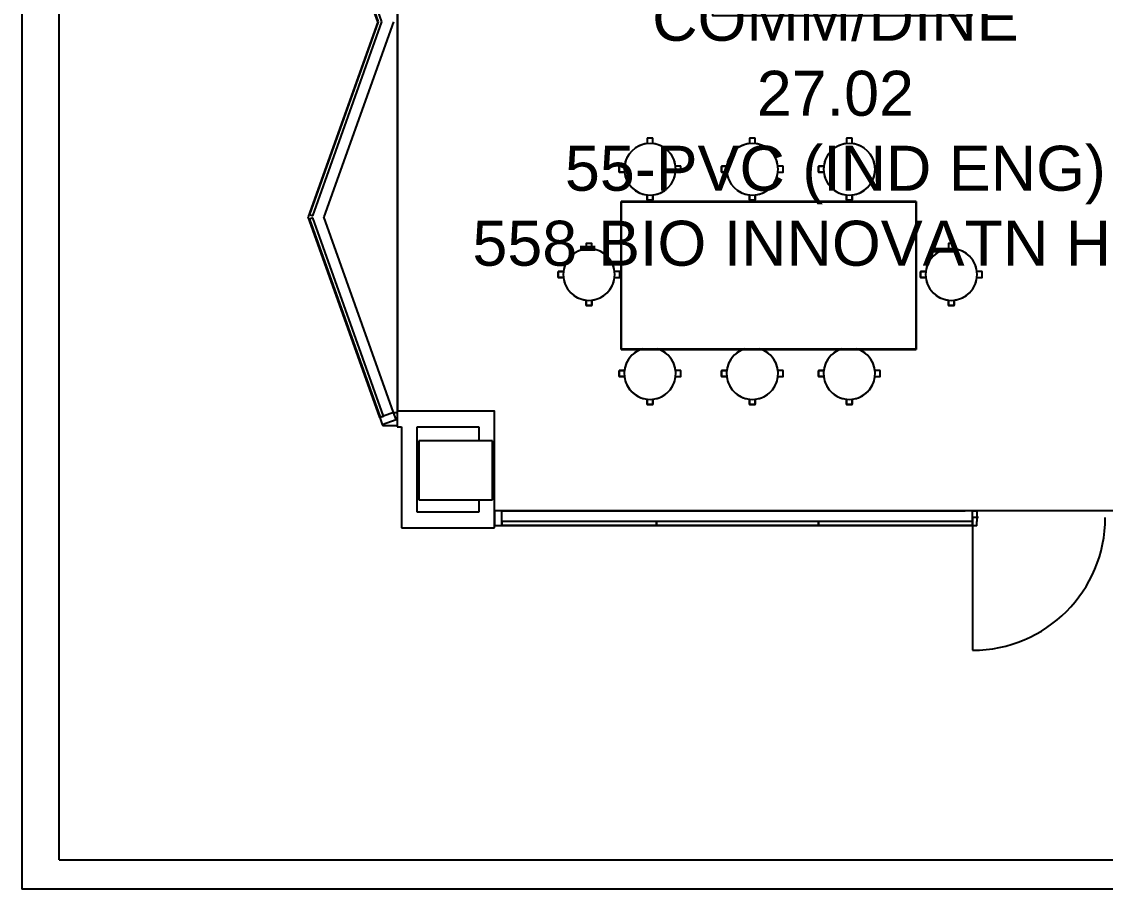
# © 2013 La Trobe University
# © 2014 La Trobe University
# Model space of a CAD drawing. Extents: x 15525 to 50715, y -3252 to 56414.
# Drawn here: x 21842 to 29188, y -918 to 4962 of the extents above; entities that cross this region are included whole.
import ezdxf

# ---------------------------------------------------------------- set-up
doc = ezdxf.new("R2010")
doc.units = 0
doc.header["$MEASUREMENT"] = 0
for name, color, linetype in [('A-Column__Concrete', 7, 'CONTINUOUS'), ('A-Door', 252, 'CONTINUOUS'), ('A-Furniture', 252, 'CONTINUOUS'), ('A-Wall__Brick', 7, 'CONTINUOUS'), ('A-Wall__Stud', 252, 'CONTINUOUS'), ('A-Window', 7, 'CONTINUOUS'), ('RM$', 7, 'CONTINUOUS'), ('RM$TXT', 4, 'CONTINUOUS')]:
    doc.layers.add(name, color=color, linetype=linetype)
doc.styles.add('Arial', font='arial.ttf')

msp = doc.modelspace()

# ---------------------------------------------------------------- linework, layer by layer
at = {"layer": 'A-Column__Concrete'}
for p, q in [((24533.6, 2122.1), (24533.6, 1722.1)), ((25033.6, 2122.1), (24533.6, 2122.1)), ((25033.6, 1722.1), (25033.6, 2122.1)), ((24533.6, 1722.1), (25033.6, 1722.1))]:
    msp.add_line(p, q, dxfattribs=at)
at = {"layer": 'A-Door'}
for p, q in [((28287.7, 1602.1), (28287.7, 702.1)), ((28327.7, 1602.1), (28287.7, 1602.1))]:
    msp.add_line(p, q, dxfattribs=at)
at = {"layer": 'A-Door', "color": 252}
msp.add_arc((28287.7, 1602.1), 900, 270, 0, dxfattribs=at)
at = {"layer": 'A-Furniture'}
for p, q in [((24390, 7592.1), (24390, 2322.1)), ((26121.3, 4171.9), (26081.3, 4171.9)), ((26081.3, 4171.9), (26081.3, 4135.8)), ((26081.3, 4169.8), (26081.3, 4135.7)), ((26119.3, 4171.8), (26083.3, 4171.8)), ((26121.3, 4135.8), (26121.3, 4171.9)), ((26121.3, 4135.7), (26121.3, 4169.8)), ((26814.9, 4171.9), (26774.9, 4171.9)), ((26774.9, 4171.9), (26774.9, 4135.8)), ((26774.9, 4169.8), (26774.9, 4135.7)), ((26812.9, 4171.8), (26776.9, 4171.8)), ((26814.9, 4135.8), (26814.9, 4171.9)), ((26814.9, 4135.7), (26814.9, 4169.8)), ((27472.3, 4171.9), (27432.3, 4171.9)), ((27432.3, 4171.9), (27432.3, 4135.8)), ((27432.3, 4169.8), (27432.3, 4135.7)), ((27470.3, 4171.8), (27434.3, 4171.8)), ((27472.3, 4135.8), (27472.3, 4171.9)), ((27472.3, 4135.7), (27472.3, 4169.8)), ((25927.4, 3981.9), (25891.3, 3981.9)), ((25891.3, 3981.9), (25891.3, 3941.9)), ((25891.3, 3943.9), (25891.3, 3979.9)), ((25893.3, 3981.9), (25927.4, 3981.9)), ((26311.3, 3981.9), (26275.1, 3981.9)), ((26309.2, 3981.9), (26275.1, 3981.9)), ((26311.2, 3943.9), (26311.2, 3979.9)), ((26311.3, 3941.9), (26311.3, 3981.9)), ((26621.1, 3981.9), (26584.9, 3981.9)), ((26584.9, 3981.9), (26584.9, 3941.9)), ((26585, 3943.9), (26585, 3979.9)), ((26587, 3981.9), (26621.1, 3981.9)), ((27004.9, 3981.9), (26968.8, 3981.9)), ((27002.8, 3981.9), (26968.8, 3981.9)), ((27004.8, 3943.9), (27004.8, 3979.9)), ((27004.9, 3941.9), (27004.9, 3981.9)), ((27278.4, 3981.9), (27242.3, 3981.9)), ((27242.3, 3981.9), (27242.3, 3941.9)), ((27242.4, 3943.9), (27242.4, 3979.9)), ((27244.4, 3981.9), (27278.4, 3981.9)), ((27662.3, 3981.9), (27626.1, 3981.9)), ((27660.2, 3981.9), (27626.1, 3981.9)), ((27662.2, 3943.9), (27662.2, 3979.9)), ((27662.3, 3941.9), (27662.3, 3981.9)), ((25891.3, 3941.9), (25927.4, 3941.9)), ((25927.4, 3941.9), (25893.3, 3941.9)), ((26275.1, 3941.9), (26311.3, 3941.9)), ((26275.1, 3941.9), (26309.2, 3941.9)), ((26584.9, 3941.9), (26621.1, 3941.9)), ((26621.1, 3941.9), (26587, 3941.9)), ((26968.8, 3941.9), (27004.9, 3941.9)), ((26968.8, 3941.9), (27002.8, 3941.9)), ((27242.3, 3941.9), (27278.4, 3941.9)), ((27278.4, 3941.9), (27244.4, 3941.9)), ((27626.1, 3941.9), (27662.3, 3941.9)), ((27626.1, 3941.9), (27660.2, 3941.9)), ((26081.3, 3788.1), (26081.3, 3751.9)), ((26081.3, 3754), (26081.3, 3788)), ((26081.3, 3751.9), (26121.3, 3751.9)), ((26119.3, 3752), (26083.3, 3752)), ((26121.3, 3751.9), (26121.3, 3788.1)), ((26121.3, 3788), (26121.3, 3754)), ((26774.9, 3788.1), (26774.9, 3751.9)), ((26774.9, 3754), (26774.9, 3788)), ((26774.9, 3751.9), (26814.9, 3751.9)), ((26812.9, 3752), (26776.9, 3752)), ((26814.9, 3751.9), (26814.9, 3788.1)), ((26814.9, 3788), (26814.9, 3754)), ((27432.3, 3788.1), (27432.3, 3751.9)), ((27432.3, 3754), (27432.3, 3788)), ((27432.3, 3751.9), (27472.3, 3751.9)), ((27470.3, 3752), (27434.3, 3752)), ((27472.3, 3751.9), (27472.3, 3788.1)), ((27472.3, 3788), (27472.3, 3754)), ((25905.1, 3742.5), (25905.1, 2741.5)), ((27906.1, 3742.5), (25905.1, 3742.5)), ((25905.1, 3742.5), (25905.6, 3742.5)), ((25905.1, 3742), (25905.1, 3742.5)), ((25905.1, 2742), (25905.1, 3742)), ((25905.6, 3742.5), (27905.6, 3742.5)), ((27905.6, 3742), (25905.6, 3742)), ((25905.6, 3742), (25905.6, 2742)), ((25905.6, 3742), (27905.6, 3742)), ((25905.6, 2742), (25905.6, 3742)), ((27905.6, 3742.5), (27906.1, 3742.5)), ((27905.6, 2742), (27905.6, 3742)), ((27905.6, 3742), (27905.6, 2742)), ((27906.1, 2741.5), (27906.1, 3742.5)), ((27906.1, 3742.5), (27906.1, 3742)), ((27906.1, 3742), (27906.1, 2742)), ((25707.6, 3458.5), (25667.6, 3458.5)), ((25667.6, 3458.5), (25667.6, 3422.3)), ((25667.6, 3456.3), (25667.6, 3422.3)), ((25705.6, 3458.3), (25669.6, 3458.3)), ((25707.6, 3422.3), (25707.6, 3458.5)), ((25707.6, 3422.3), (25707.6, 3456.3)), ((28163.8, 3458.5), (28123.8, 3458.5)), ((28123.8, 3458.5), (28123.8, 3422.3)), ((28123.8, 3456.3), (28123.8, 3422.3)), ((28161.8, 3458.3), (28125.8, 3458.3)), ((28163.8, 3422.3), (28163.8, 3458.5)), ((28163.8, 3422.3), (28163.8, 3456.3)), ((25513.8, 3268.4), (25477.6, 3268.4)), ((25477.6, 3268.4), (25477.6, 3228.5)), ((25477.7, 3230.4), (25477.7, 3266.4)), ((25479.7, 3268.4), (25513.8, 3268.4)), ((25897.6, 3268.5), (25861.5, 3268.5)), ((25895.5, 3268.4), (25861.5, 3268.4)), ((25897.5, 3230.4), (25897.5, 3266.4)), ((25897.6, 3228.4), (25897.6, 3268.5)), ((27970, 3268.4), (27933.8, 3268.4)), ((27933.8, 3268.4), (27933.8, 3228.5)), ((27933.9, 3230.4), (27933.9, 3266.4)), ((27935.9, 3268.4), (27970, 3268.4)), ((28353.8, 3268.5), (28317.7, 3268.5)), ((28351.7, 3268.4), (28317.7, 3268.4)), ((28353.7, 3230.4), (28353.7, 3266.4)), ((28353.8, 3228.4), (28353.8, 3268.5)), ((25477.6, 3228.5), (25513.8, 3228.5)), ((25513.8, 3228.4), (25479.7, 3228.4)), ((25861.5, 3228.4), (25897.6, 3228.4)), ((25861.5, 3228.4), (25895.5, 3228.4)), ((27933.8, 3228.5), (27970, 3228.5)), ((27970, 3228.4), (27935.9, 3228.4)), ((28317.7, 3228.4), (28353.8, 3228.4)), ((28317.7, 3228.4), (28351.7, 3228.4)), ((25667.6, 3074.6), (25667.6, 3038.5)), ((25667.6, 3040.5), (25667.6, 3074.6)), ((25667.6, 3038.5), (25707.6, 3038.5)), ((25705.6, 3038.5), (25669.6, 3038.5)), ((25707.6, 3038.5), (25707.6, 3074.6)), ((25707.6, 3074.6), (25707.6, 3040.5)), ((28123.8, 3074.6), (28123.8, 3038.5)), ((28123.8, 3040.5), (28123.8, 3074.6)), ((28123.8, 3038.5), (28163.8, 3038.5)), ((28161.8, 3038.5), (28125.8, 3038.5)), ((28163.8, 3038.5), (28163.8, 3074.6)), ((28163.8, 3074.6), (28163.8, 3040.5)), ((25905.1, 2741.5), (25905.1, 2742)), ((25905.1, 2741.5), (27906.1, 2741.5)), ((25905.6, 2741.5), (25905.1, 2741.5)), ((25905.6, 2742), (27905.6, 2742)), ((27905.6, 2742), (25905.6, 2742)), ((27905.6, 2741.5), (25905.6, 2741.5)), ((27906.1, 2741.5), (27905.6, 2741.5)), ((27906.1, 2742), (27906.1, 2741.5)), ((25927.4, 2597.1), (25891.3, 2597.1)), ((25891.3, 2597.1), (25891.3, 2557.1)), ((25891.3, 2559.1), (25891.3, 2595.1)), ((25893.3, 2597.1), (25927.4, 2597.1)), ((26311.3, 2597.1), (26275.1, 2597.1)), ((26309.2, 2597.1), (26275.1, 2597.1)), ((26311.2, 2559.1), (26311.2, 2595.1)), ((26311.3, 2557.1), (26311.3, 2597.1)), ((26621.1, 2597.1), (26584.9, 2597.1)), ((26584.9, 2597.1), (26584.9, 2557.1)), ((26585, 2559.1), (26585, 2595.1)), ((26587, 2597.1), (26621.1, 2597.1)), ((27004.9, 2597.1), (26968.8, 2597.1)), ((27002.8, 2597.1), (26968.8, 2597.1)), ((27004.8, 2559.1), (27004.8, 2595.1)), ((27004.9, 2557.1), (27004.9, 2597.1)), ((27278.4, 2597.1), (27242.3, 2597.1)), ((27242.3, 2597.1), (27242.3, 2557.1)), ((27242.4, 2559.1), (27242.4, 2595.1)), ((27244.4, 2597.1), (27278.4, 2597.1)), ((27662.3, 2597.1), (27626.1, 2597.1)), ((27660.2, 2597.1), (27626.1, 2597.1)), ((27662.2, 2559.1), (27662.2, 2595.1)), ((27662.3, 2557.1), (27662.3, 2597.1)), ((25891.3, 2557.1), (25927.4, 2557.1)), ((25927.4, 2557.1), (25893.3, 2557.1)), ((26275.1, 2557.1), (26311.3, 2557.1)), ((26275.1, 2557.1), (26309.2, 2557.1)), ((26584.9, 2557.1), (26621.1, 2557.1)), ((26621.1, 2557.1), (26587, 2557.1)), ((26968.8, 2557.1), (27004.9, 2557.1)), ((26968.8, 2557.1), (27002.8, 2557.1)), ((27242.3, 2557.1), (27278.4, 2557.1)), ((27278.4, 2557.1), (27244.4, 2557.1)), ((27626.1, 2557.1), (27662.3, 2557.1)), ((27626.1, 2557.1), (27660.2, 2557.1)), ((26081.3, 2403.3), (26081.3, 2367.1)), ((26081.3, 2369.2), (26081.3, 2403.2)), ((26081.3, 2367.1), (26121.3, 2367.1)), ((26119.3, 2367.2), (26083.3, 2367.2)), ((26121.3, 2367.1), (26121.3, 2403.3)), ((26121.3, 2403.2), (26121.3, 2369.2)), ((26774.9, 2403.3), (26774.9, 2367.1)), ((26774.9, 2369.2), (26774.9, 2403.2)), ((26774.9, 2367.1), (26814.9, 2367.1)), ((26812.9, 2367.2), (26776.9, 2367.2)), ((26814.9, 2367.1), (26814.9, 2403.3)), ((26814.9, 2403.2), (26814.9, 2369.2)), ((27432.3, 2403.3), (27432.3, 2367.1)), ((27432.3, 2369.2), (27432.3, 2403.2)), ((27432.3, 2367.1), (27472.3, 2367.1)), ((27470.3, 2367.2), (27434.3, 2367.2)), ((27472.3, 2367.1), (27472.3, 2403.3)), ((27472.3, 2403.2), (27472.3, 2369.2))]:
    msp.add_line(p, q, dxfattribs=at)
for centre, radius, start, end in [((26101.3, 3961.9), 175, 90, 270), ((26101.3, 3961.9), 175, 96.56243, 173.44848), ((26083.3, 4169.8), 2, 90, 180), ((26101.3, 3961.9), 175, 270, 90), ((26119.3, 4169.8), 2, 0, 90), ((26101.3, 3961.9), 175, 6.56243, 83.43757), ((26794.9, 3961.9), 175, 90, 270), ((26794.9, 3961.9), 175, 96.56243, 173.44848), ((26776.9, 4169.8), 2, 90, 180), ((26794.9, 3961.9), 175, 270, 90), ((26812.9, 4169.8), 2, 0, 90), ((26794.9, 3961.9), 175, 6.56243, 83.43757), ((27452.3, 3961.9), 175, 90, 270), ((27452.3, 3961.9), 175, 96.56243, 173.44848), ((27434.3, 4169.8), 2, 90, 180), ((27452.3, 3961.9), 175, 270, 90), ((27470.3, 4169.8), 2, 0, 90), ((27452.3, 3961.9), 175, 6.56243, 83.43757), ((25893.3, 3979.9), 2, 90, 180), ((26309.2, 3979.9), 2, 0, 90), ((26587, 3979.9), 2, 90, 180), ((27002.8, 3979.9), 2, 0, 90), ((27244.4, 3979.9), 2, 90, 180), ((27660.2, 3979.9), 2, 0, 90), ((25893.3, 3943.9), 2, 180, 270), ((26101.3, 3961.9), 175, 186.56243, 263.43757), ((26101.3, 3961.9), 175, 276.56243, 353.42667), ((26309.2, 3943.9), 2, 270, 0), ((26587, 3943.9), 2, 180, 270), ((26794.9, 3961.9), 175, 186.56243, 263.43757), ((26794.9, 3961.9), 175, 276.56243, 353.42667), ((27002.8, 3943.9), 2, 270, 0), ((27244.4, 3943.9), 2, 180, 270), ((27452.3, 3961.9), 175, 186.56243, 263.43757), ((27452.3, 3961.9), 175, 276.56243, 353.42667), ((27660.2, 3943.9), 2, 270, 0), ((26083.3, 3754), 2, 180, 270), ((26119.3, 3754), 2, 270, 0), ((26776.9, 3754), 2, 180, 270), ((26812.9, 3754), 2, 270, 0), ((27434.3, 3754), 2, 180, 270), ((27470.3, 3754), 2, 270, 0), ((25669.6, 3456.3), 2, 90, 180), ((25705.6, 3456.3), 2, 0, 90), ((28125.8, 3456.3), 2, 90, 180), ((28161.8, 3456.3), 2, 0, 90), ((25687.6, 3248.5), 175, 90, 270), ((25687.6, 3248.5), 175, 96.56243, 173.44848), ((25687.6, 3248.5), 175, 270, 90), ((25687.6, 3248.5), 175, 6.56243, 83.43757), ((28143.8, 3248.5), 175, 90, 270), ((28143.8, 3248.5), 175, 96.56243, 173.44848), ((28143.8, 3248.5), 175, 270, 90), ((28143.8, 3248.5), 175, 6.56243, 83.43757), ((25479.7, 3266.4), 2, 90, 180), ((25895.5, 3266.4), 2, 0, 90), ((27935.9, 3266.4), 2, 90, 180), ((28351.7, 3266.4), 2, 0, 90), ((25479.7, 3230.4), 2, 180, 270), ((25687.6, 3248.5), 175, 186.56243, 263.43757), ((25687.6, 3248.5), 175, 276.56243, 353.42667), ((25895.5, 3230.4), 2, 270, 0), ((27935.9, 3230.4), 2, 180, 270), ((28143.8, 3248.5), 175, 186.56243, 263.43757), ((28143.8, 3248.5), 175, 276.56243, 353.42667), ((28351.7, 3230.4), 2, 270, 0), ((25669.6, 3040.5), 2, 180, 270), ((25705.6, 3040.5), 2, 270, 0), ((28125.8, 3040.5), 2, 180, 270), ((28161.8, 3040.5), 2, 270, 0), ((26101.3, 2577.1), 175, 105.83156, 270), ((26101.3, 2577.1), 175, 109.94804, 173.44848), ((26101.3, 2577.1), 175, 270, 74.16844), ((26101.3, 2577.1), 175, 6.56243, 70.05233), ((26794.9, 2577.1), 175, 105.83156, 270), ((26794.9, 2577.1), 175, 109.94804, 173.44848), ((26794.9, 2577.1), 175, 270, 74.16844), ((26794.9, 2577.1), 175, 6.56243, 70.05233), ((27452.3, 2577.1), 175, 105.83156, 270), ((27452.3, 2577.1), 175, 109.94804, 173.44848), ((27452.3, 2577.1), 175, 270, 74.16844), ((27452.3, 2577.1), 175, 6.56243, 70.05233), ((25893.3, 2595.1), 2, 90, 180), ((26309.2, 2595.1), 2, 0, 90), ((26587, 2595.1), 2, 90, 180), ((27002.8, 2595.1), 2, 0, 90), ((27244.4, 2595.1), 2, 90, 180), ((27660.2, 2595.1), 2, 0, 90), ((25893.3, 2559.1), 2, 180, 270), ((26101.3, 2577.1), 175, 186.56243, 263.43757), ((26101.3, 2577.1), 175, 276.56243, 353.42667), ((26309.2, 2559.1), 2, 270, 0), ((26587, 2559.1), 2, 180, 270), ((26794.9, 2577.1), 175, 186.56243, 263.43757), ((26794.9, 2577.1), 175, 276.56243, 353.42667), ((27002.8, 2559.1), 2, 270, 0), ((27244.4, 2559.1), 2, 180, 270), ((27452.3, 2577.1), 175, 186.56243, 263.43757), ((27452.3, 2577.1), 175, 276.56243, 353.42667), ((27660.2, 2559.1), 2, 270, 0), ((26083.3, 2369.2), 2, 180, 270), ((26119.3, 2369.2), 2, 270, 0), ((26776.9, 2369.2), 2, 180, 270), ((26812.9, 2369.2), 2, 270, 0), ((27434.3, 2369.2), 2, 180, 270), ((27470.3, 2369.2), 2, 270, 0)]:
    msp.add_arc(centre, radius, start, end, dxfattribs=at)
at = {"layer": 'A-Wall__Brick'}
for p, q in [((25046.6, 2322.1), (24388.3, 2322.1)), ((24388.3, 2322.1), (24388.3, 2217.1)), ((25046.6, 1532.1), (25046.6, 2322.1)), ((24388.3, 2217.1), (24417.6, 2217.1)), ((24417.6, 2217.1), (24417.6, 1532.1)), ((24522.6, 2217.1), (24941.6, 2217.1)), ((24522.6, 1637.1), (24522.6, 2217.1)), ((24941.6, 2217.1), (24941.6, 2122.1)), ((24941.6, 1722.1), (24941.6, 1637.1)), ((24941.6, 1637.1), (24522.6, 1637.1)), ((24417.6, 1532.1), (25046.6, 1532.1))]:
    msp.add_line(p, q, dxfattribs=at)
at = {"layer": 'A-Wall__Stud'}
for p, q in [((21842.1, 41487.1), (21842.1, -917.9)), ((22096.1, -717.9), (22096.1, 41487.1)), ((22096.1, -717.9), (50375.8, -717.9)), ((50585.8, -917.9), (21842.1, -917.9))]:
    msp.add_line(p, q, dxfattribs=at)
at = {"layer": 'A-Window'}
for p, q in [((24255.7, 4962.1), (23783.6, 6284.6)), ((23792.4, 6268.8), (24258.9, 4962.1)), ((24284.4, 4962.1), (23815, 6276.9)), ((24255.7, 4962.1), (23783.6, 3639.6)), ((24258.9, 4962.1), (23792.4, 3655.4)), ((23815, 3647.4), (24284.4, 4962.1)), ((24361.9, 4962.1), (23889.8, 3639.6)), ((24268.9, 2280.1), (23783.6, 3639.6)), ((23792.4, 3655.4), (23815, 3647.4)), ((23815, 3631.9), (23792.4, 3623.8)), ((23792.4, 3623.8), (24271.8, 2281.1)), ((24294.4, 2289.2), (23815, 3631.9)), ((24363.1, 2313.7), (23889.8, 3639.6)), ((24271.8, 2281.1), (24294.4, 2289.2)), ((24363.3, 2313.1), (24388.3, 2313.1)), ((24285.7, 2233), (24289.3, 2223.1)), ((24388.3, 2223.1), (24289.3, 2223.1)), ((25096.6, 1647.1), (26145.3, 1647.1)), ((25096.6, 1647.1), (26145.3, 1647.1)), ((26145.3, 1647.1), (27244, 1647.1)), ((26145.3, 1647.1), (27244, 1647.1)), ((27244, 1647.1), (28237.7, 1647.1)), ((27244, 1647.1), (28237.7, 1647.1)), ((28287.7, 1647.1), (28317.7, 1647.1)), ((28317.7, 1647.1), (28317.7, 1574.1)), ((26145.3, 1574.1), (25096.6, 1574.1)), ((25096.6, 1574.1), (25096.6, 1550.1)), ((26145.3, 1574.1), (25096.6, 1574.1)), ((25096.6, 1574.1), (25096.6, 1550.1)), ((25096.6, 1550.1), (26145.3, 1550.1)), ((25096.6, 1550.1), (26145.3, 1550.1)), ((25096.6, 1547.1), (26145.3, 1547.1)), ((25096.6, 1547.1), (26145.3, 1547.1)), ((26145.3, 1550.1), (26145.3, 1574.1)), ((27244, 1574.1), (26145.3, 1574.1)), ((26145.3, 1574.1), (26145.3, 1550.1)), ((26145.3, 1550.1), (26145.3, 1574.1)), ((27244, 1574.1), (26145.3, 1574.1)), ((26145.3, 1550.1), (27244, 1550.1)), ((26145.3, 1550.1), (27244, 1550.1)), ((26145.3, 1547.1), (27244, 1547.1)), ((26145.3, 1547.1), (27244, 1547.1)), ((28237.7, 1574.1), (27244, 1574.1)), ((27244, 1574.1), (27244, 1550.1)), ((27244, 1550.1), (27244, 1574.1)), ((28287.7, 1574.1), (27244, 1574.1)), ((27244, 1574.1), (27244, 1550.1)), ((27244, 1550.1), (27244, 1574.1)), ((27244, 1550.1), (28237.7, 1550.1)), ((27244, 1550.1), (28287.7, 1550.1)), ((27244, 1547.1), (28237.7, 1547.1)), ((27244, 1547.1), (28237.7, 1547.1)), ((28287.7, 1547.1), (28317.7, 1547.1)), ((28317.7, 1550.1), (28317.7, 1574.1)), ((28317.7, 1550.1), (28317.7, 1547.1))]:
    msp.add_line(p, q, dxfattribs=at)
at = {"layer": 'A-Window', "extrusion": (0, 0, -1)}
for p, q in [((24363.1, 2313.7), (24268.9, 2280.1)), ((24268.9, 2280.1), (24285.7, 2233)), ((24379.9, 2266.6), (24363.1, 2313.7)), ((24285.7, 2233), (24379.9, 2266.6)), ((25096.6, 1647.1), (25046.6, 1647.1)), ((25046.6, 1647.1), (25046.6, 1547.1)), ((25096.6, 1647.1), (25046.6, 1647.1)), ((25046.6, 1647.1), (25046.6, 1547.1)), ((25096.6, 1547.1), (25096.6, 1647.1)), ((25096.6, 1547.1), (25096.6, 1647.1)), ((28287.7, 1647.1), (28237.7, 1647.1)), ((28287.7, 1547.1), (28287.7, 1647.1)), ((25046.6, 1547.1), (25096.6, 1547.1)), ((25046.6, 1547.1), (25096.6, 1547.1)), ((28237.7, 1547.1), (28287.7, 1547.1))]:
    msp.add_line(p, q, dxfattribs=at)
at = {"layer": 'RM$', "flags": 128}
msp.add_lwpolyline([(25057.5, 7808.1), (26524.3, 7808.1), (26524.3, 5002.9), (28283.3, 5002.9), (28283.3, 5885.7), (29714.6, 5885.7), (29714.6, 5721.3), (30325.6, 5721.3), (30325.6, 1647.1), (25046.6, 1647.1), (25046.6, 2322.1), (24390, 2322.1), (24390, 7592.1), (25057.5, 7592.1)], close=True, dxfattribs=at)

# ---------------------------------------------------------------- texts
at = {"layer": 'RM$TXT', "insert": (27357.8, 3304), "char_height": 304.8, "attachment_point": 8, "style": 'Arial'}
msp.add_mtext('320^M^JCOMMON^M^JCOMM/DINE^M^J27.02^M^J55-PVC (IND ENG)^M^J558-BIO INNOVATN HUB^M^J', dxfattribs=at)

doc.saveas('drawing.dxf')
